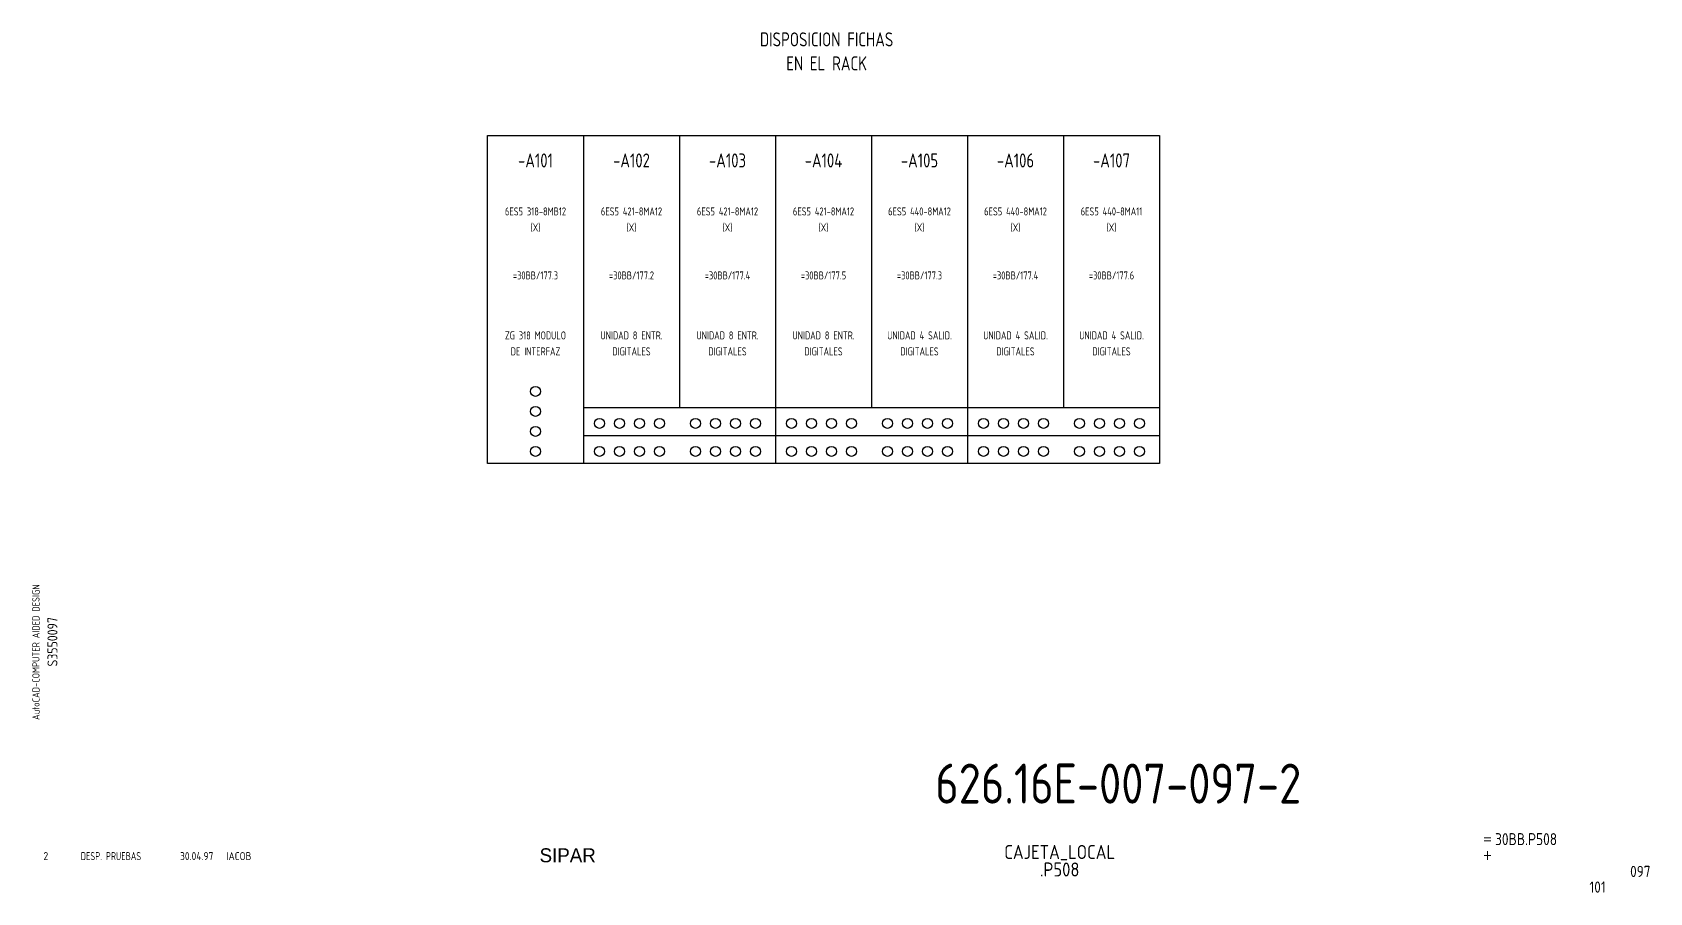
# Model space of a CAD drawing. Extents: x 10 to 879, y 6 to 221.
# Drawn here: x 9.7 to 414, y 5.6 to 220.8 of the extents above; entities that cross this region are included whole.
import ezdxf
from ezdxf.enums import TextEntityAlignment as Align

# ---------------------------------------------------------------- set-up
doc = ezdxf.new("R2010")
doc.units = 0
doc.header["$LTSCALE"] = 5
doc.header["$MEASUREMENT"] = 0
doc.layers.get('0').update_dxf_attribs({"linetype": 'CONTINUOUS'})
doc.layers.add('3', color=3, linetype='CONTINUOUS')
doc.layers.add('CART', color=7, linetype='CONTINUOUS')
doc.styles.add('DIN', font='DIN.shx', dxfattribs={"width": 0.85})
doc.styles.add('N', font='ROMANS', dxfattribs={"width": 0.85, "height": 3})
doc.styles.add('X', font='UNIV.SHX', dxfattribs={"height": 3.5})

# ---------------------------------------------------------------- blocks, each defined once
blk = doc.blocks.new('REV2')
at = {"color": 3, "style": 'DIN'}
for s, width, p in [('2', 0.9, (12.45, 13.79)), ('DESP. PRUEBAS', 0.8, (21.76, 13.79)), ('30.04.97', 0.9, (46.59, 13.79)), ('IACOB', 0.9, (58.16, 13.79))]:
    blk.add_text(s, height=2, dxfattribs=dict(at, width=width)).set_placement(p)

msp = doc.modelspace()

# ---------------------------------------------------------------- linework, layer by layer
for p, q in [((147.45, 195), (147.45, 113)), ((171.45, 195), (171.45, 127)), ((195.45, 195), (195.45, 113)), ((219.45, 195), (219.45, 127)), ((243.45, 195), (243.45, 113)), ((267.45, 195), (267.45, 127)), ((147.45, 127), (291.45, 127)), ((195.45, 127), (291.45, 127)), ((147.45, 120), (291.45, 120)), ((195.45, 120), (291.45, 120))]:
    msp.add_line(p, q)
at = {"color": 3}
msp.add_line((291.45, 195), (291.45, 113), dxfattribs=at)
for centre in [(135.45, 131), (135.45, 126), (135.45, 121), (151.45, 123), (156.45, 123), (161.45, 123), (166.45, 123), (175.45, 123), (180.45, 123), (185.45, 123), (190.45, 123), (199.45, 123), (204.45, 123), (209.45, 123), (214.45, 123), (223.45, 123), (228.45, 123), (233.45, 123), (238.45, 123), (247.45, 123), (252.45, 123), (257.45, 123), (262.45, 123), (271.45, 123), (276.45, 123), (281.45, 123), (286.45, 123), (135.45, 116), (151.45, 116), (156.45, 116), (161.45, 116), (166.45, 116), (175.45, 116), (180.45, 116), (185.45, 116), (190.45, 116), (199.45, 116), (204.45, 116), (209.45, 116), (214.45, 116), (223.45, 116), (228.45, 116), (233.45, 116), (238.45, 116), (247.45, 116), (252.45, 116), (257.45, 116), (262.45, 116), (271.45, 116), (276.45, 116), (281.45, 116), (286.45, 116)]:
    msp.add_circle(centre, 1.25)
at = {"layer": '3'}
for p, q in [((123.45, 195), (291.45, 195)), ((123.45, 113), (123.45, 195)), ((171.45, 195), (291.45, 195)), ((291.45, 113), (123.45, 113)), ((291.45, 113), (171.45, 113))]:
    msp.add_line(p, q, dxfattribs=at)

# ---------------------------------------------------------------- block references
at = {"linetype": 'Continuous'}
msp.add_blockref('REV2', (0, 0), dxfattribs=at)

# ---------------------------------------------------------------- texts
at = {"color": 3, "style": 'DIN', "width": 0.8}
for s, p in [('DISPOSICION FICHAS', (208.23, 217.27)), ('EN EL RACK', (208.23, 211.27))]:
    msp.add_text(s, height=3.5, dxfattribs=at).set_placement(p, align=Align.CENTER)
at = {"color": 1, "style": 'DIN', "width": 0.8}
for s, p in [('6ES5 318-8MB12', (135.45, 175)), ('6ES5 421-8MA12', (159.45, 175)), ('6ES5 421-8MA12', (183.45, 175)), ('6ES5 421-8MA12', (207.45, 175)), ('6ES5 440-8MA12', (231.45, 175)), ('6ES5 440-8MA12', (255.45, 175)), ('6ES5 440-8MA11', (279.45, 175)), ('(X)', (135.45, 171)), ('(X)', (159.45, 171)), ('(X)', (183.45, 171)), ('(X)', (207.45, 171)), ('(X)', (231.45, 171)), ('(X)', (255.45, 171)), ('(X)', (279.45, 171))]:
    msp.add_text(s, height=2, dxfattribs=at).set_placement(p, align=Align.CENTER)
at = {"color": 7, "style": 'DIN', "width": 0.8}
for s, p in [('=30BB/177.3', (135.45, 159)), ('=30BB/177.2', (159.45, 159)), ('=30BB/177.4', (183.45, 159)), ('=30BB/177.5', (207.45, 159)), ('=30BB/177.3', (231.45, 159)), ('=30BB/177.4', (255.45, 159)), ('=30BB/177.6', (279.45, 159)), ('ZG 318 MODULO', (135.45, 144)), ('DE INTERFAZ', (135.45, 140))]:
    msp.add_text(s, height=2, dxfattribs=at).set_placement(p, align=Align.CENTER)
at = {"style": 'DIN', "width": 0.8}
for s, p in [('UNIDAD 8 ENTR.', (159.45, 144)), ('UNIDAD 8 ENTR.', (183.45, 144)), ('UNIDAD 8 ENTR.', (207.45, 144)), ('UNIDAD 4 SALID.', (231.45, 144)), ('UNIDAD 4 SALID.', (255.45, 144)), ('UNIDAD 4 SALID.', (279.45, 144)), ('DIGITALES', (159.45, 140)), ('DIGITALES', (183.45, 140)), ('DIGITALES', (207.45, 140)), ('DIGITALES', (231.45, 140)), ('DIGITALES', (255.45, 140)), ('DIGITALES', (279.45, 140))]:
    msp.add_text(s, height=2, dxfattribs=at).set_placement(p, align=Align.CENTER)
at = {"color": 2, "insert": (235.38, 37.92), "char_height": 10, "width": 111.0411, "attachment_point": 1, "style": 'DIN'}
msp.add_mtext('626.16E-007-097-2', dxfattribs=at)
at = {"layer": '3', "style": 'DIN', "width": 0.8}
for s, p in [('-A101', (135.45, 187)), ('-A102', (159.45, 187)), ('-A103', (183.45, 187)), ('-A104', (207.45, 187)), ('-A105', (231.45, 187)), ('-A106', (255.45, 187)), ('-A107', (279.45, 187))]:
    msp.add_text(s, height=3.5, dxfattribs=at).set_placement(p, align=Align.CENTER)
at = {"layer": 'CART', "color": 1, "style": 'DIN', "width": 0.9}
msp.add_text('AutoCAD-COMPUTER AIDED DESIGN', height=1.8, rotation=90, dxfattribs=at).set_placement((11.47, 48.84))
at = {"layer": 'CART', "color": 3, "style": 'N', "width": 0.85}
for s, p in [('=', (372.24, 17.91)), ('+', (372.24, 13.87))]:
    msp.add_text(s, height=2.5, dxfattribs=at).set_placement(p)
at = {"layer": 'CART', "color": 3, "style": 'DIN', "width": 0.9, "flags": 1}
msp.add_attdef('S3550097', text='', height=2.5, rotation=90, dxfattribs=at).set_placement((15.95, 68.38), align=Align.CENTER)
at = {"layer": 'CART', "color": 3, "style": 'DIN', "width": 0.85}
msp.add_attdef('30BB.P508', text='', height=3, dxfattribs=at).set_placement((375.33, 16.63), align=Align.BOTTOM_LEFT)
at = {"layer": 'CART', "color": 6, "style": 'X', "flags": 1}
msp.add_attdef('SIPAR', text='', height=3.5, dxfattribs=at).set_placement((143.5, 15), align=Align.MIDDLE)
at = {"layer": 'CART', "color": 2, "style": 'DIN', "width": 0.9, "flags": 1}
for tag, p in [('CAJETA_LOCAL', (266.5, 15.65)), ('.P508', (266.5, 11.45))]:
    msp.add_attdef(tag, text='', height=3.5, dxfattribs=at).set_placement(p, align=Align.MIDDLE)
msp.add_attdef('097', text='', height=2.8, dxfattribs=at).set_placement((414.2, 9.56), align=Align.RIGHT)
at = {"layer": 'CART', "color": 7, "style": 'DIN', "width": 0.9, "flags": 1}
msp.add_attdef('101', (398.93, 5.65), '', height=2.8, dxfattribs=at)

doc.saveas('drawing.dxf')
